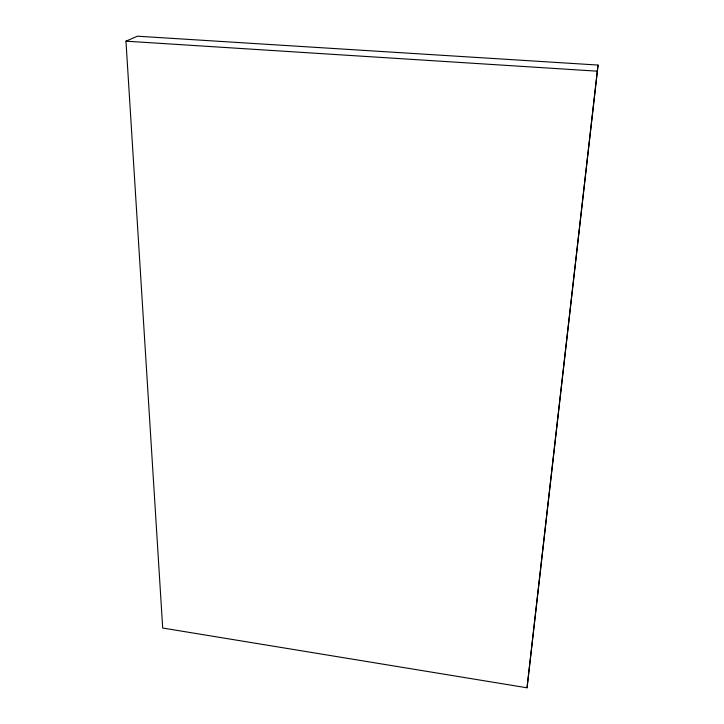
<?xml version="1.0" encoding="UTF-8"?>
<svg xmlns="http://www.w3.org/2000/svg" width="724" height="724" viewBox="0 0 724 724"><rect width="100%" height="100%" fill="white"/><g stroke="black" fill="none" stroke-linecap="round" stroke-linejoin="round"><path stroke-width="1.09" d="M527.045 687.8L598.033 65.06L137.388 36.2L125.967 41.178L162.692 628.034L527.045 687.8L598.033 65.06M125.967 41.178L596.947 71.16"/></g></svg>
